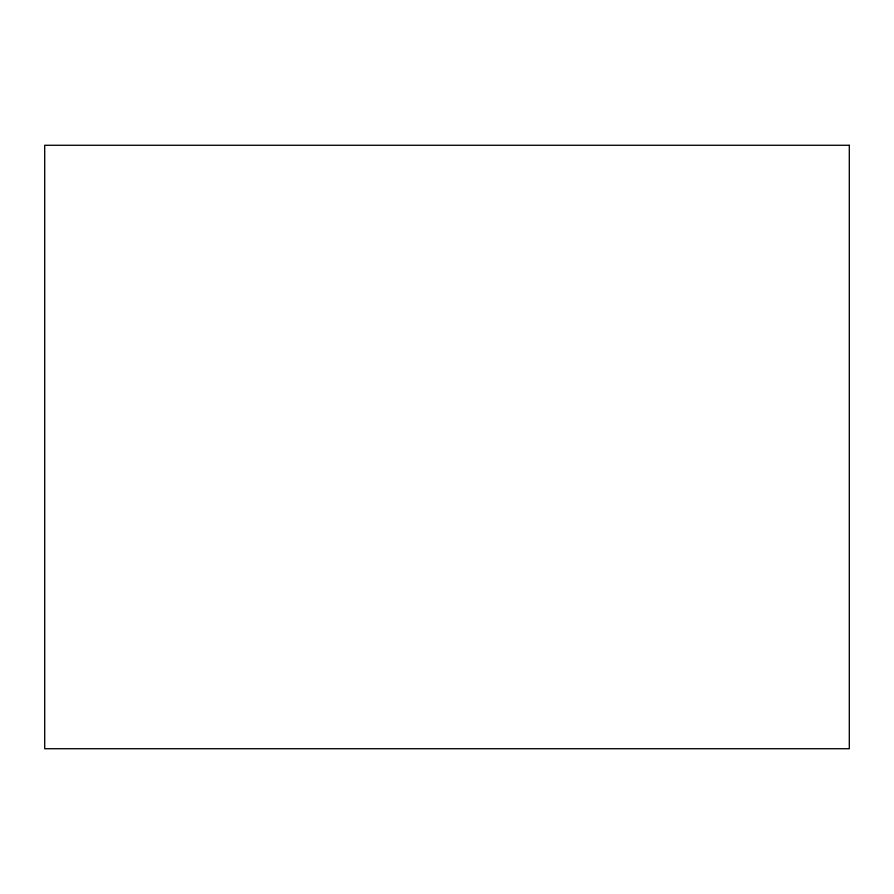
<?xml version="1.0" encoding="UTF-8"?>
<svg xmlns="http://www.w3.org/2000/svg" width="894" height="894" viewBox="0 0 894 894"><rect width="100%" height="100%" fill="white"/><g stroke="black" fill="none" stroke-linecap="round" stroke-linejoin="round"><path stroke-width="1.34" d="M849.3 145.275L44.7 145.275L44.7 748.725L849.3 748.725L849.3 145.275"/></g></svg>
